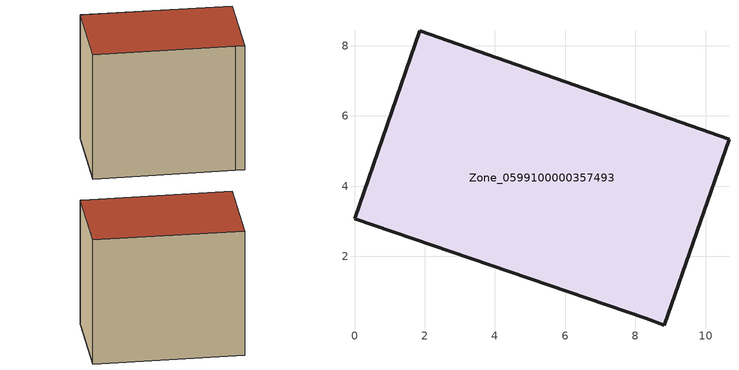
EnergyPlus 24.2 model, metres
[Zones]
Zone_0599100000357493
 floor ground (C_G): 8.29,0.23 0,3.07 1.86,8.42 10.66,5.34 8.83,0.04 z0
 wall outside (C_F): 10.66,5.34 1.86,8.42 0,3.07 8.29,0.23 8.83,0.04 10.66,5.34 z0:8.39
 roof outside (C_R): 0,3.07 8.29,0.23 8.83,0.04 10.66,5.34 1.86,8.42 z8.39
[BUILDING]
Pand.0599100000357493: North Axis=0; Terrain=City; Loads Convergence Tolerance Value=0.04; Temperature Convergence Tolerance Value=0.4; Solar Distribution=FullExterior; Maximum Number of Warmup Days=25; Minimum Number of Warmup Days=1
[Site:Location]
Rotterdam.The.Hague.AP_ZH_NLD Design_Conditions: Latitude=51.96; Longitude=4.45; Time Zone=1; Elevation=-4.5
[SITE:GROUNDTEMPERATURE:BUILDINGSURFACE]
18, 18, 18, 18, 18, 18, 18, 18, 18, 18, 18, 18
[MATERIAL] Thermal Absorptance=0.9; Solar Absorptance=0.7; Visible Absorptance=0.7
Name | Roughness | Thickness | Conductivity | Density | Specific Heat
G.TC.1992-2005 | MediumSmooth | 0.15 | 0.06 | 540 | 1210
F.TC.1992-2005 | Rough | 0.3 | 0.12 | 1920 | 840
R.TC.1992-2005 | MediumRough | 0.2 | 0.08 | 1500 | 1000
[CONSTRUCTION]
C_G: G.TC.1992-2005
C_F: F.TC.1992-2005
C_R: R.TC.1992-2005
[ZONE]
Zone_0599100000357493: Type=1; Multiplier=1; Ceiling Height=Autocalculate; Volume=Autocalculate; Floor Area=autocalculate; Part of Total Floor Area=Yes
[ZONEINFILTRATION:DESIGNFLOWRATE]
Infil_Zone_0599100000357493: Zone or ZoneList or Space or SpaceList=Zone_0599100000357493; Schedule=AlwaysOn; Design Flow Rate Calculation Method=Flow/Area; Flow Rate per Floor Area=0.0015; Constant Term Coefficient=1; Temperature Term Coefficient=0; Velocity Term Coefficient=0; Velocity Squared Term Coefficient=0
[HVACTEMPLATE:ZONE:IDEALLOADSAIRSYSTEM]
Zone_0599100000357493: Maximum Heating Supply Air Temperature=50; Minimum Cooling Supply Air Temperature=13; Maximum Heating Supply Air Humidity Ratio=0.0156; Minimum Cooling Supply Air Humidity Ratio=0.0077; Heating Limit=NoLimit; Cooling Limit=NoLimit; Dehumidification Control Type=ConstantSensibleHeatRatio; Cooling Sensible Heat Ratio=0.7; Dehumidification Setpoint=60; Humidification Control Type=None; Humidification Setpoint=30; Outdoor Air Method=None; Outdoor Air Flow Rate per Person=0.00944; Outdoor Air Flow Rate per Zone Floor Area=0; Outdoor Air Flow Rate per Zone=0; Demand Controlled Ventilation Type=None; Outdoor Air Economizer Type=NoEconomizer; Heat Recovery Type=None; Sensible Heat Recovery Effectiveness=0.7; Latent Heat Recovery Effectiveness=0.65
[ZONECONTROL:THERMOSTAT]
ThermostatControl_Zone_0599100000357493: Zone or ZoneList=Zone_0599100000357493; Control Type Schedule=DualSetpointControlType; Control 1=Thermostat_Zone_0599100000357493; Temperature Difference Between Cutout And Setpoint=0
[THERMOSTATSETPOINT:DUALSETPOINT]
Thermostat_Zone_0599100000357493: Heating Setpoint Temperature Schedule=HeatingSetpoint_Zone_0599100000357493; Cooling Setpoint Temperature Schedule=CoolingSetpoint_Zone_0599100000357493
[SCHEDULE:COMPACT]
HeatingSetpoint_Zone_0599100000357493: Through: 12/31, For: AllDays, Until: 24:00, 21
CoolingSetpoint_Zone_0599100000357493: Through: 12/31, For: AllDays, Until: 24:00, 24
DualSetpointControlType: Through: 12/31, For: AllDays, Until: 24:00, 4
AlwaysOn: Through: 12/31, For: AllDays, Until: 24:00, 1
